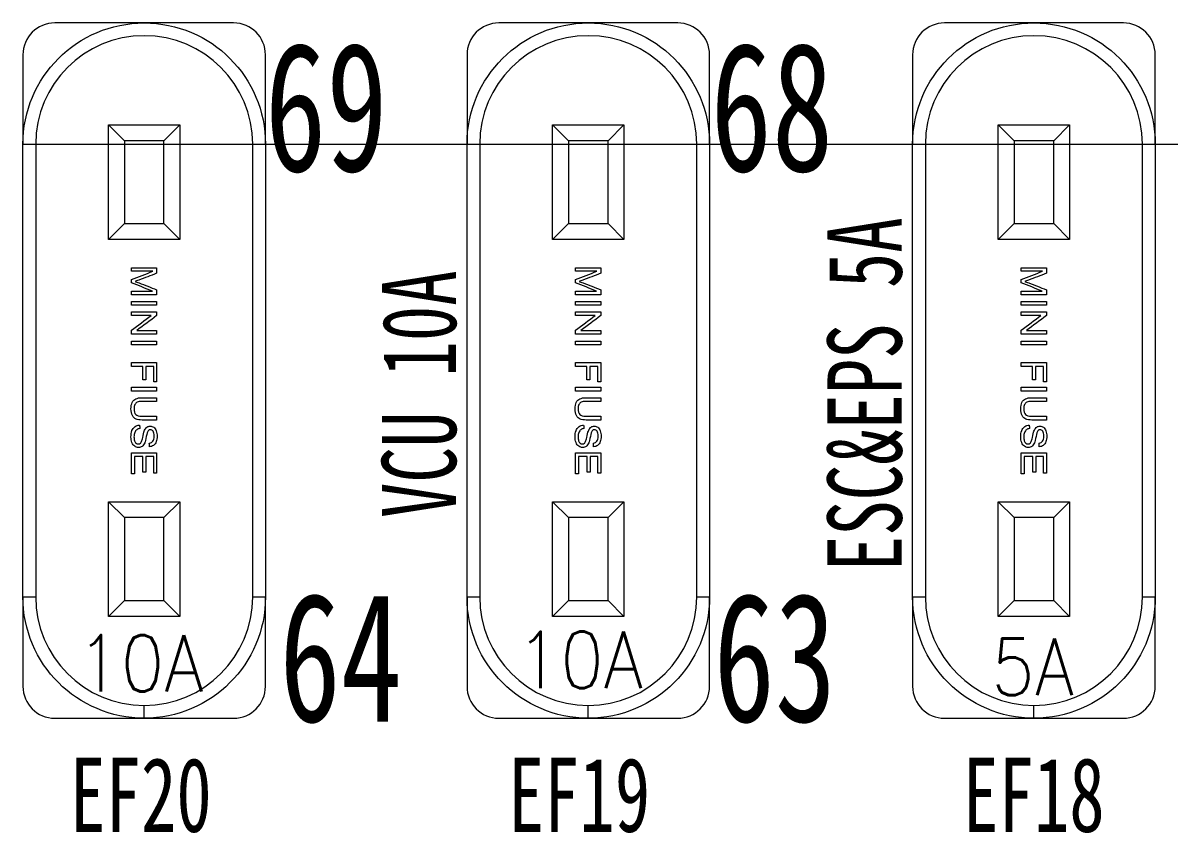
# Model space of a CAD drawing. Header units: inches. Extents: x 47316 to 59086, y 3141 to 11743.
# Drawn here: x 50645.34 to 50685.84, y 10087.27 to 10115.9 of the extents above; entities that cross this region are included whole.
import ezdxf
from ezdxf.enums import TextEntityAlignment as Align

# ---------------------------------------------------------------- set-up
doc = ezdxf.new("R2010")
doc.units = ezdxf.units.IN
doc.header["$MEASUREMENT"] = 0
doc.styles.add('MtX_romans_shx', font='romans.shx')
doc.styles.add('MtX_STSong', font='')
doc.styles.add('仿宋', font='仿宋_GB2312.ttf', dxfattribs={"width": 0.7})
doc.styles.get('MtX_STSong').set_extended_font_data('STSong')

msp = doc.modelspace()

# ---------------------------------------------------------------- linework, layer by layer
at = {"color": 0, "linetype": 'Continuous', "lineweight": 15}
for p, q in [((50649.622, 10115.901), (50646.461, 10115.901)), ((50652.783, 10115.901), (50649.622, 10115.901)), ((50665.316, 10115.901), (50662.155, 10115.901)), ((50668.477, 10115.901), (50665.316, 10115.901)), ((50681.066, 10115.901), (50677.905, 10115.901)), ((50684.227, 10115.901), (50681.066, 10115.901)), ((50645.336, 10114.776), (50645.336, 10111.615)), ((50653.908, 10111.615), (50653.908, 10114.776)), ((50661.03, 10114.776), (50661.03, 10111.615)), ((50669.602, 10111.615), (50669.602, 10114.776)), ((50676.78, 10114.776), (50676.78, 10111.615)), ((50685.352, 10111.615), (50685.352, 10114.776)), ((50648.362, 10112.301), (50650.882, 10112.301)), ((50648.362, 10108.251), (50648.362, 10112.301)), ((50648.924, 10111.739), (50648.362, 10112.301)), ((50650.882, 10112.301), (50650.319, 10111.739)), ((50650.882, 10112.301), (50650.882, 10108.251)), ((50664.056, 10112.301), (50666.576, 10112.301)), ((50664.056, 10108.251), (50664.056, 10112.301)), ((50664.619, 10111.739), (50664.056, 10112.301)), ((50666.576, 10112.301), (50666.014, 10111.739)), ((50666.576, 10112.301), (50666.576, 10108.251)), ((50679.806, 10112.301), (50682.326, 10112.301)), ((50679.806, 10108.251), (50679.806, 10112.301)), ((50680.369, 10111.739), (50679.806, 10112.301)), ((50682.326, 10112.301), (50681.764, 10111.739)), ((50682.326, 10112.301), (50682.326, 10108.251)), ((50648.924, 10111.739), (50648.924, 10108.814)), ((50650.319, 10111.739), (50648.924, 10111.739)), ((50650.319, 10108.814), (50650.319, 10111.739)), ((50664.619, 10111.739), (50664.619, 10108.814)), ((50666.014, 10111.739), (50664.619, 10111.739)), ((50666.014, 10108.814), (50666.014, 10111.739)), ((50680.369, 10111.739), (50680.369, 10108.814)), ((50681.764, 10111.739), (50680.369, 10111.739)), ((50681.764, 10108.814), (50681.764, 10111.739)), ((50645.336, 10095.618), (50645.336, 10111.615)), ((50645.336, 10111.615), (50645.786, 10111.615)), ((50645.786, 10111.615), (50645.786, 10095.618)), ((50653.458, 10095.618), (50653.458, 10111.615)), ((50653.908, 10111.615), (50653.908, 10095.618)), ((50661.03, 10095.618), (50661.03, 10111.615)), ((50661.03, 10111.615), (50661.48, 10111.615)), ((50661.48, 10111.615), (50661.48, 10095.618)), ((50669.152, 10095.618), (50669.152, 10111.615)), ((50669.602, 10111.615), (50669.602, 10095.618)), ((50676.78, 10095.618), (50676.78, 10111.615)), ((50676.78, 10111.615), (50677.23, 10111.615)), ((50677.23, 10111.615), (50677.23, 10095.618)), ((50684.902, 10095.618), (50684.902, 10111.615)), ((50685.352, 10111.615), (50685.352, 10095.618)), ((50648.924, 10108.814), (50648.362, 10108.251)), ((50648.924, 10108.814), (50650.319, 10108.814)), ((50650.882, 10108.251), (50650.319, 10108.814)), ((50664.619, 10108.814), (50664.056, 10108.251)), ((50664.619, 10108.814), (50666.014, 10108.814)), ((50666.576, 10108.251), (50666.014, 10108.814)), ((50680.369, 10108.814), (50679.806, 10108.251)), ((50680.369, 10108.814), (50681.764, 10108.814)), ((50682.326, 10108.251), (50681.764, 10108.814)), ((50650.882, 10108.251), (50648.362, 10108.251)), ((50666.576, 10108.251), (50664.056, 10108.251)), ((50682.326, 10108.251), (50679.806, 10108.251)), ((50648.924, 10098.419), (50648.362, 10098.981)), ((50648.362, 10094.931), (50648.362, 10098.981)), ((50648.362, 10098.981), (50650.882, 10098.981)), ((50650.882, 10098.981), (50650.319, 10098.419)), ((50650.882, 10098.981), (50650.882, 10094.931)), ((50664.619, 10098.419), (50664.056, 10098.981)), ((50664.056, 10094.931), (50664.056, 10098.981)), ((50664.056, 10098.981), (50666.576, 10098.981)), ((50666.576, 10098.981), (50666.014, 10098.419)), ((50666.576, 10098.981), (50666.576, 10094.931)), ((50680.369, 10098.419), (50679.806, 10098.981)), ((50679.806, 10094.931), (50679.806, 10098.981)), ((50679.806, 10098.981), (50682.326, 10098.981)), ((50682.326, 10098.981), (50681.764, 10098.419)), ((50682.326, 10098.981), (50682.326, 10094.931)), ((50648.924, 10098.419), (50648.924, 10095.494)), ((50650.319, 10098.419), (50648.924, 10098.419)), ((50650.319, 10095.494), (50650.319, 10098.419)), ((50664.619, 10098.419), (50664.619, 10095.494)), ((50666.014, 10098.419), (50664.619, 10098.419)), ((50666.014, 10095.494), (50666.014, 10098.419)), ((50680.369, 10098.419), (50680.369, 10095.494)), ((50681.764, 10098.419), (50680.369, 10098.419)), ((50681.764, 10095.494), (50681.764, 10098.419)), ((50645.336, 10095.618), (50645.786, 10095.618)), ((50645.336, 10095.618), (50645.336, 10092.456)), ((50653.458, 10095.618), (50653.908, 10095.618)), ((50653.908, 10092.456), (50653.908, 10095.618)), ((50661.03, 10095.618), (50661.48, 10095.618)), ((50661.03, 10095.618), (50661.03, 10092.456)), ((50669.152, 10095.618), (50669.602, 10095.618)), ((50669.602, 10092.456), (50669.602, 10095.618)), ((50676.78, 10095.618), (50677.23, 10095.618)), ((50676.78, 10095.618), (50676.78, 10092.456)), ((50684.902, 10095.618), (50685.352, 10095.618)), ((50685.352, 10092.456), (50685.352, 10095.618)), ((50648.924, 10095.494), (50648.362, 10094.931)), ((50648.924, 10095.494), (50650.319, 10095.494)), ((50650.882, 10094.931), (50650.319, 10095.494)), ((50664.619, 10095.494), (50664.056, 10094.931)), ((50664.619, 10095.494), (50666.014, 10095.494)), ((50666.576, 10094.931), (50666.014, 10095.494)), ((50680.369, 10095.494), (50679.806, 10094.931)), ((50680.369, 10095.494), (50681.764, 10095.494)), ((50682.326, 10094.931), (50681.764, 10095.494)), ((50650.882, 10094.931), (50648.362, 10094.931)), ((50666.576, 10094.931), (50664.056, 10094.931)), ((50682.326, 10094.931), (50679.806, 10094.931)), ((50649.622, 10091.331), (50649.622, 10091.781)), ((50665.316, 10091.331), (50665.316, 10091.781)), ((50681.066, 10091.331), (50681.066, 10091.781)), ((50646.461, 10091.331), (50649.622, 10091.331)), ((50649.622, 10091.331), (50652.783, 10091.331)), ((50662.155, 10091.331), (50665.316, 10091.331)), ((50665.316, 10091.331), (50668.477, 10091.331)), ((50677.905, 10091.331), (50681.066, 10091.331)), ((50681.066, 10091.331), (50684.227, 10091.331))]:
    msp.add_line(p, q, dxfattribs=at)
at = {"color": 0, "lineweight": 15}
msp.add_line((50645.336, 10111.615), (50701.102, 10111.615), dxfattribs=at)
at = {"color": 0, "linetype": 'Continuous', "lineweight": 15, "extrusion": (0, 0, -1)}
for centre, start, end in [((-50649.622, 10111.615), 0, 180), ((-50665.316, 10111.615), 0, 180), ((-50681.066, 10111.615), 0, 180), ((-50649.622, 10095.618), 270, 0), ((-50649.622, 10095.618), 180, 270), ((-50665.316, 10095.618), 270, 0), ((-50665.316, 10095.618), 180, 270), ((-50681.066, 10095.618), 270, 0), ((-50681.066, 10095.618), 180, 270)]:
    msp.add_arc(centre, 4.286, start, end, dxfattribs=at)
at = {"color": 0, "linetype": 'Continuous', "lineweight": 15}
for centre, radius, start, end in [((50646.461, 10114.776), 1.125, 90, 180), ((50652.783, 10114.776), 1.125, 0, 90), ((50662.155, 10114.776), 1.125, 90, 180), ((50668.477, 10114.776), 1.125, 0, 90), ((50677.905, 10114.776), 1.125, 90, 180), ((50684.227, 10114.776), 1.125, 0, 90), ((50649.622, 10111.615), 3.836, 0, 180), ((50665.316, 10111.615), 3.836, 0, 180), ((50681.066, 10111.615), 3.836, 0, 180), ((50649.622, 10095.618), 3.836, 180, 270), ((50649.622, 10095.618), 3.836, 270, 0), ((50665.316, 10095.618), 3.836, 180, 270), ((50665.316, 10095.618), 3.836, 270, 0), ((50681.066, 10095.618), 3.836, 180, 270), ((50681.066, 10095.618), 3.836, 270, 0), ((50646.461, 10092.456), 1.125, 180, 270), ((50652.783, 10092.456), 1.125, 270, 0), ((50662.155, 10092.456), 1.125, 180, 270), ((50668.477, 10092.456), 1.125, 270, 0), ((50677.905, 10092.456), 1.125, 180, 270), ((50684.227, 10092.456), 1.125, 270, 0)]:
    msp.add_arc(centre, radius, start, end, dxfattribs=at)
for points in [[(50649.171, 10107.252), (50649.468, 10107.252), (50649.765, 10107.252), (50650.062, 10107.252)], [(50649.171, 10107.124), (50649.171, 10107.167), (50649.171, 10107.21), (50649.171, 10107.252)], [(50649.929, 10107.124), (50649.676, 10107.124), (50649.424, 10107.124), (50649.171, 10107.124)], [(50649.171, 10106.834), (50649.424, 10106.931), (50649.676, 10107.028), (50649.929, 10107.124)], [(50650.062, 10107.252), (50650.062, 10107.186), (50650.062, 10107.119), (50650.062, 10107.053)], [(50664.865, 10107.252), (50665.162, 10107.252), (50665.459, 10107.252), (50665.756, 10107.252)], [(50664.865, 10107.124), (50664.865, 10107.167), (50664.865, 10107.21), (50664.865, 10107.252)], [(50665.623, 10107.124), (50665.371, 10107.124), (50665.118, 10107.124), (50664.865, 10107.124)], [(50664.865, 10106.834), (50665.118, 10106.931), (50665.371, 10107.028), (50665.623, 10107.124)], [(50665.756, 10107.252), (50665.756, 10107.186), (50665.756, 10107.119), (50665.756, 10107.053)], [(50680.615, 10107.252), (50680.912, 10107.252), (50681.209, 10107.252), (50681.506, 10107.252)], [(50680.615, 10107.124), (50680.615, 10107.167), (50680.615, 10107.21), (50680.615, 10107.252)], [(50681.373, 10107.124), (50681.121, 10107.124), (50680.868, 10107.124), (50680.615, 10107.124)], [(50680.615, 10106.834), (50680.868, 10106.931), (50681.121, 10107.028), (50681.373, 10107.124)], [(50681.506, 10107.252), (50681.506, 10107.186), (50681.506, 10107.119), (50681.506, 10107.053)], [(50649.171, 10106.715), (50649.171, 10106.755), (50649.171, 10106.794), (50649.171, 10106.834)], [(50649.916, 10106.423), (50649.668, 10106.521), (50649.419, 10106.618), (50649.171, 10106.715)], [(50650.062, 10106.474), (50650.062, 10106.414), (50650.062, 10106.355), (50650.062, 10106.295)], [(50664.865, 10106.715), (50664.865, 10106.755), (50664.865, 10106.794), (50664.865, 10106.834)], [(50665.611, 10106.423), (50665.362, 10106.521), (50665.113, 10106.618), (50664.865, 10106.715)], [(50665.756, 10106.474), (50665.756, 10106.414), (50665.756, 10106.355), (50665.756, 10106.295)], [(50680.615, 10106.715), (50680.615, 10106.755), (50680.615, 10106.794), (50680.615, 10106.834)], [(50681.361, 10106.423), (50681.112, 10106.521), (50680.863, 10106.618), (50680.615, 10106.715)], [(50681.506, 10106.474), (50681.506, 10106.414), (50681.506, 10106.355), (50681.506, 10106.295)], [(50649.171, 10106.295), (50649.171, 10106.338), (50649.171, 10106.381), (50649.171, 10106.423)], [(50649.171, 10106.423), (50649.419, 10106.423), (50649.668, 10106.423), (50649.916, 10106.423)], [(50650.062, 10106.295), (50649.765, 10106.295), (50649.468, 10106.295), (50649.171, 10106.295)], [(50649.171, 10105.926), (50649.171, 10105.97), (50649.171, 10106.015), (50649.171, 10106.059)], [(50649.171, 10106.059), (50649.468, 10106.059), (50649.765, 10106.059), (50650.062, 10106.059)], [(50650.062, 10106.059), (50650.062, 10106.015), (50650.062, 10105.97), (50650.062, 10105.926)], [(50664.865, 10106.295), (50664.865, 10106.338), (50664.865, 10106.381), (50664.865, 10106.423)], [(50664.865, 10106.423), (50665.113, 10106.423), (50665.362, 10106.423), (50665.611, 10106.423)], [(50665.756, 10106.295), (50665.459, 10106.295), (50665.162, 10106.295), (50664.865, 10106.295)], [(50664.865, 10105.926), (50664.865, 10105.97), (50664.865, 10106.015), (50664.865, 10106.059)], [(50664.865, 10106.059), (50665.162, 10106.059), (50665.459, 10106.059), (50665.756, 10106.059)], [(50665.756, 10106.059), (50665.756, 10106.015), (50665.756, 10105.97), (50665.756, 10105.926)], [(50680.615, 10106.295), (50680.615, 10106.338), (50680.615, 10106.381), (50680.615, 10106.423)], [(50680.615, 10106.423), (50680.863, 10106.423), (50681.112, 10106.423), (50681.361, 10106.423)], [(50681.506, 10106.295), (50681.209, 10106.295), (50680.912, 10106.295), (50680.615, 10106.295)], [(50680.615, 10105.926), (50680.615, 10105.97), (50680.615, 10106.015), (50680.615, 10106.059)], [(50680.615, 10106.059), (50680.912, 10106.059), (50681.209, 10106.059), (50681.506, 10106.059)], [(50681.506, 10106.059), (50681.506, 10106.015), (50681.506, 10105.97), (50681.506, 10105.926)], [(50650.062, 10105.926), (50649.765, 10105.926), (50649.468, 10105.926), (50649.171, 10105.926)], [(50649.171, 10105.567), (50649.171, 10105.609), (50649.171, 10105.651), (50649.171, 10105.694)], [(50649.171, 10105.694), (50649.468, 10105.694), (50649.765, 10105.694), (50650.062, 10105.694)], [(50650.062, 10105.694), (50650.062, 10105.648), (50650.062, 10105.603), (50650.062, 10105.558)], [(50665.756, 10105.926), (50665.459, 10105.926), (50665.162, 10105.926), (50664.865, 10105.926)], [(50664.865, 10105.567), (50664.865, 10105.609), (50664.865, 10105.651), (50664.865, 10105.694)], [(50664.865, 10105.694), (50665.162, 10105.694), (50665.459, 10105.694), (50665.756, 10105.694)], [(50665.756, 10105.694), (50665.756, 10105.648), (50665.756, 10105.603), (50665.756, 10105.558)], [(50681.506, 10105.926), (50681.209, 10105.926), (50680.912, 10105.926), (50680.615, 10105.926)], [(50680.615, 10105.567), (50680.615, 10105.609), (50680.615, 10105.651), (50680.615, 10105.694)], [(50680.615, 10105.694), (50680.912, 10105.694), (50681.209, 10105.694), (50681.506, 10105.694)], [(50681.506, 10105.694), (50681.506, 10105.648), (50681.506, 10105.603), (50681.506, 10105.558)], [(50649.871, 10105.567), (50649.637, 10105.567), (50649.404, 10105.567), (50649.171, 10105.567)], [(50649.171, 10105.04), (50649.404, 10105.216), (50649.637, 10105.391), (50649.871, 10105.567)], [(50650.062, 10105.558), (50649.828, 10105.382), (50649.595, 10105.207), (50649.362, 10105.031)], [(50665.565, 10105.567), (50665.332, 10105.567), (50665.098, 10105.567), (50664.865, 10105.567)], [(50664.865, 10105.04), (50665.098, 10105.216), (50665.332, 10105.391), (50665.565, 10105.567)], [(50665.756, 10105.558), (50665.523, 10105.382), (50665.289, 10105.207), (50665.056, 10105.031)], [(50681.315, 10105.567), (50681.082, 10105.567), (50680.848, 10105.567), (50680.615, 10105.567)], [(50680.615, 10105.04), (50680.848, 10105.216), (50681.082, 10105.391), (50681.315, 10105.567)], [(50681.506, 10105.558), (50681.273, 10105.382), (50681.039, 10105.207), (50680.806, 10105.031)], [(50649.171, 10104.904), (50649.171, 10104.949), (50649.171, 10104.995), (50649.171, 10105.04)], [(50650.062, 10104.904), (50649.765, 10104.904), (50649.468, 10104.904), (50649.171, 10104.904)], [(50649.362, 10105.031), (50649.595, 10105.031), (50649.828, 10105.031), (50650.062, 10105.031)], [(50650.062, 10105.031), (50650.062, 10104.989), (50650.062, 10104.946), (50650.062, 10104.904)], [(50664.865, 10104.904), (50664.865, 10104.949), (50664.865, 10104.995), (50664.865, 10105.04)], [(50665.756, 10104.904), (50665.459, 10104.904), (50665.162, 10104.904), (50664.865, 10104.904)], [(50665.056, 10105.031), (50665.289, 10105.031), (50665.523, 10105.031), (50665.756, 10105.031)], [(50665.756, 10105.031), (50665.756, 10104.989), (50665.756, 10104.946), (50665.756, 10104.904)], [(50680.615, 10104.904), (50680.615, 10104.949), (50680.615, 10104.995), (50680.615, 10105.04)], [(50681.506, 10104.904), (50681.209, 10104.904), (50680.912, 10104.904), (50680.615, 10104.904)], [(50680.806, 10105.031), (50681.039, 10105.031), (50681.273, 10105.031), (50681.506, 10105.031)], [(50681.506, 10105.031), (50681.506, 10104.989), (50681.506, 10104.946), (50681.506, 10104.904)], [(50649.171, 10104.526), (50649.171, 10104.57), (50649.171, 10104.614), (50649.171, 10104.659)], [(50649.171, 10104.659), (50649.468, 10104.659), (50649.765, 10104.659), (50650.062, 10104.659)], [(50650.062, 10104.526), (50649.765, 10104.526), (50649.468, 10104.526), (50649.171, 10104.526)], [(50650.062, 10104.659), (50650.062, 10104.614), (50650.062, 10104.57), (50650.062, 10104.526)], [(50664.865, 10104.526), (50664.865, 10104.57), (50664.865, 10104.614), (50664.865, 10104.659)], [(50664.865, 10104.659), (50665.162, 10104.659), (50665.459, 10104.659), (50665.756, 10104.659)], [(50665.756, 10104.526), (50665.459, 10104.526), (50665.162, 10104.526), (50664.865, 10104.526)], [(50665.756, 10104.659), (50665.756, 10104.614), (50665.756, 10104.57), (50665.756, 10104.526)], [(50680.615, 10104.526), (50680.615, 10104.57), (50680.615, 10104.614), (50680.615, 10104.659)], [(50680.615, 10104.659), (50680.912, 10104.659), (50681.209, 10104.659), (50681.506, 10104.659)], [(50681.506, 10104.526), (50681.209, 10104.526), (50680.912, 10104.526), (50680.615, 10104.526)], [(50681.506, 10104.659), (50681.506, 10104.614), (50681.506, 10104.57), (50681.506, 10104.526)], [(50649.171, 10103.896), (50649.468, 10103.896), (50649.765, 10103.896), (50650.062, 10103.896)], [(50649.171, 10103.764), (50649.171, 10103.808), (50649.171, 10103.852), (50649.171, 10103.896)], [(50649.575, 10103.764), (50649.441, 10103.764), (50649.306, 10103.764), (50649.171, 10103.764)], [(50649.575, 10103.293), (50649.575, 10103.45), (50649.575, 10103.607), (50649.575, 10103.764)], [(50649.681, 10103.764), (50649.681, 10103.607), (50649.681, 10103.45), (50649.681, 10103.293)], [(50649.957, 10103.764), (50649.865, 10103.764), (50649.773, 10103.764), (50649.681, 10103.764)], [(50649.957, 10103.22), (50649.957, 10103.401), (50649.957, 10103.582), (50649.957, 10103.764)], [(50650.062, 10103.896), (50650.062, 10103.671), (50650.062, 10103.445), (50650.062, 10103.22)], [(50664.865, 10103.896), (50665.162, 10103.896), (50665.459, 10103.896), (50665.756, 10103.896)], [(50664.865, 10103.764), (50664.865, 10103.808), (50664.865, 10103.852), (50664.865, 10103.896)], [(50665.27, 10103.764), (50665.135, 10103.764), (50665, 10103.764), (50664.865, 10103.764)], [(50665.27, 10103.293), (50665.27, 10103.45), (50665.27, 10103.607), (50665.27, 10103.764)], [(50665.375, 10103.764), (50665.375, 10103.607), (50665.375, 10103.45), (50665.375, 10103.293)], [(50665.651, 10103.764), (50665.559, 10103.764), (50665.467, 10103.764), (50665.375, 10103.764)], [(50665.651, 10103.22), (50665.651, 10103.401), (50665.651, 10103.582), (50665.651, 10103.764)], [(50665.756, 10103.896), (50665.756, 10103.671), (50665.756, 10103.445), (50665.756, 10103.22)], [(50680.615, 10103.896), (50680.912, 10103.896), (50681.209, 10103.896), (50681.506, 10103.896)], [(50680.615, 10103.764), (50680.615, 10103.808), (50680.615, 10103.852), (50680.615, 10103.896)], [(50681.02, 10103.764), (50680.885, 10103.764), (50680.75, 10103.764), (50680.615, 10103.764)], [(50681.02, 10103.293), (50681.02, 10103.45), (50681.02, 10103.607), (50681.02, 10103.764)], [(50681.125, 10103.764), (50681.125, 10103.607), (50681.125, 10103.45), (50681.125, 10103.293)], [(50681.401, 10103.764), (50681.309, 10103.764), (50681.217, 10103.764), (50681.125, 10103.764)], [(50681.401, 10103.22), (50681.401, 10103.401), (50681.401, 10103.582), (50681.401, 10103.764)], [(50681.506, 10103.896), (50681.506, 10103.671), (50681.506, 10103.445), (50681.506, 10103.22)], [(50649.681, 10103.293), (50649.646, 10103.293), (50649.611, 10103.293), (50649.575, 10103.293)], [(50650.062, 10103.22), (50650.027, 10103.22), (50649.992, 10103.22), (50649.957, 10103.22)], [(50665.375, 10103.293), (50665.34, 10103.293), (50665.305, 10103.293), (50665.27, 10103.293)], [(50665.756, 10103.22), (50665.721, 10103.22), (50665.686, 10103.22), (50665.651, 10103.22)], [(50681.125, 10103.293), (50681.09, 10103.293), (50681.055, 10103.293), (50681.02, 10103.293)], [(50681.506, 10103.22), (50681.471, 10103.22), (50681.436, 10103.22), (50681.401, 10103.22)], [(50649.171, 10102.892), (50649.171, 10102.936), (50649.171, 10102.981), (50649.171, 10103.025)], [(50649.171, 10103.025), (50649.468, 10103.025), (50649.765, 10103.025), (50650.062, 10103.025)], [(50650.062, 10102.892), (50649.765, 10102.892), (50649.468, 10102.892), (50649.171, 10102.892)], [(50650.062, 10103.025), (50650.062, 10102.981), (50650.062, 10102.936), (50650.062, 10102.892)], [(50664.865, 10102.892), (50664.865, 10102.936), (50664.865, 10102.981), (50664.865, 10103.025)], [(50664.865, 10103.025), (50665.162, 10103.025), (50665.459, 10103.025), (50665.756, 10103.025)], [(50665.756, 10102.892), (50665.459, 10102.892), (50665.162, 10102.892), (50664.865, 10102.892)], [(50665.756, 10103.025), (50665.756, 10102.981), (50665.756, 10102.936), (50665.756, 10102.892)], [(50680.615, 10102.892), (50680.615, 10102.936), (50680.615, 10102.981), (50680.615, 10103.025)], [(50680.615, 10103.025), (50680.912, 10103.025), (50681.209, 10103.025), (50681.506, 10103.025)], [(50681.506, 10102.892), (50681.209, 10102.892), (50680.912, 10102.892), (50680.615, 10102.892)], [(50681.506, 10103.025), (50681.506, 10102.981), (50681.506, 10102.936), (50681.506, 10102.892)], [(50650.062, 10102.657), (50650.062, 10102.612), (50650.062, 10102.568), (50650.062, 10102.524)], [(50665.756, 10102.657), (50665.756, 10102.612), (50665.756, 10102.568), (50665.756, 10102.524)], [(50681.506, 10102.657), (50681.506, 10102.612), (50681.506, 10102.568), (50681.506, 10102.524)], [(50649.547, 10102.001), (50649.719, 10102.001), (50649.89, 10102.001), (50650.062, 10102.001)], [(50650.062, 10102.001), (50650.062, 10101.956), (50650.062, 10101.912), (50650.062, 10101.868)], [(50665.242, 10102.001), (50665.413, 10102.001), (50665.584, 10102.001), (50665.756, 10102.001)], [(50665.756, 10102.001), (50665.756, 10101.956), (50665.756, 10101.912), (50665.756, 10101.868)], [(50680.992, 10102.001), (50681.163, 10102.001), (50681.334, 10102.001), (50681.506, 10102.001)], [(50681.506, 10102.001), (50681.506, 10101.956), (50681.506, 10101.912), (50681.506, 10101.868)], [(50649.297, 10101.637), (50649.344, 10101.672), (50649.397, 10101.69), (50649.457, 10101.692)], [(50649.457, 10101.692), (50649.46, 10101.651), (50649.463, 10101.609), (50649.467, 10101.567)], [(50664.991, 10101.637), (50665.038, 10101.672), (50665.091, 10101.69), (50665.151, 10101.692)], [(50665.151, 10101.692), (50665.154, 10101.651), (50665.158, 10101.609), (50665.161, 10101.567)], [(50680.741, 10101.637), (50680.788, 10101.672), (50680.841, 10101.69), (50680.901, 10101.692)], [(50680.901, 10101.692), (50680.904, 10101.651), (50680.908, 10101.609), (50680.911, 10101.567)], [(50649.811, 10100.924), (50649.808, 10100.967), (50649.805, 10101.009), (50649.802, 10101.051)], [(50665.505, 10100.924), (50665.502, 10100.967), (50665.499, 10101.009), (50665.496, 10101.051)], [(50681.255, 10100.924), (50681.252, 10100.967), (50681.249, 10101.009), (50681.246, 10101.051)], [(50649.171, 10099.962), (50649.171, 10100.212), (50649.171, 10100.461), (50649.171, 10100.71)], [(50649.171, 10100.71), (50649.468, 10100.71), (50649.765, 10100.71), (50650.062, 10100.71)], [(50649.276, 10100.578), (50649.276, 10100.373), (50649.276, 10100.167), (50649.276, 10099.962)], [(50649.579, 10100.578), (50649.478, 10100.578), (50649.377, 10100.578), (50649.276, 10100.578)], [(50649.579, 10100.023), (50649.579, 10100.208), (50649.579, 10100.393), (50649.579, 10100.578)], [(50649.957, 10100.578), (50649.866, 10100.578), (50649.775, 10100.578), (50649.684, 10100.578)], [(50649.684, 10100.578), (50649.684, 10100.393), (50649.684, 10100.208), (50649.684, 10100.023)], [(50649.957, 10099.986), (50649.957, 10100.183), (50649.957, 10100.38), (50649.957, 10100.578)], [(50650.062, 10100.71), (50650.062, 10100.469), (50650.062, 10100.227), (50650.062, 10099.986)], [(50664.865, 10099.962), (50664.865, 10100.212), (50664.865, 10100.461), (50664.865, 10100.71)], [(50664.865, 10100.71), (50665.162, 10100.71), (50665.459, 10100.71), (50665.756, 10100.71)], [(50664.97, 10100.578), (50664.97, 10100.373), (50664.97, 10100.167), (50664.97, 10099.962)], [(50665.273, 10100.578), (50665.172, 10100.578), (50665.071, 10100.578), (50664.97, 10100.578)], [(50665.273, 10100.023), (50665.273, 10100.208), (50665.273, 10100.393), (50665.273, 10100.578)], [(50665.651, 10100.578), (50665.56, 10100.578), (50665.469, 10100.578), (50665.378, 10100.578)], [(50665.378, 10100.578), (50665.378, 10100.393), (50665.378, 10100.208), (50665.378, 10100.023)], [(50665.651, 10099.986), (50665.651, 10100.183), (50665.651, 10100.38), (50665.651, 10100.578)], [(50665.756, 10100.71), (50665.756, 10100.469), (50665.756, 10100.227), (50665.756, 10099.986)], [(50680.615, 10099.962), (50680.615, 10100.212), (50680.615, 10100.461), (50680.615, 10100.71)], [(50680.615, 10100.71), (50680.912, 10100.71), (50681.209, 10100.71), (50681.506, 10100.71)], [(50680.72, 10100.578), (50680.72, 10100.373), (50680.72, 10100.167), (50680.72, 10099.962)], [(50681.023, 10100.578), (50680.922, 10100.578), (50680.821, 10100.578), (50680.72, 10100.578)], [(50681.023, 10100.023), (50681.023, 10100.208), (50681.023, 10100.393), (50681.023, 10100.578)], [(50681.401, 10100.578), (50681.31, 10100.578), (50681.219, 10100.578), (50681.128, 10100.578)], [(50681.128, 10100.578), (50681.128, 10100.393), (50681.128, 10100.208), (50681.128, 10100.023)], [(50681.401, 10099.986), (50681.401, 10100.183), (50681.401, 10100.38), (50681.401, 10100.578)], [(50681.506, 10100.71), (50681.506, 10100.469), (50681.506, 10100.227), (50681.506, 10099.986)], [(50649.684, 10100.023), (50649.649, 10100.023), (50649.614, 10100.023), (50649.579, 10100.023)], [(50650.062, 10099.986), (50650.027, 10099.986), (50649.992, 10099.986), (50649.957, 10099.986)], [(50665.378, 10100.023), (50665.343, 10100.023), (50665.308, 10100.023), (50665.273, 10100.023)], [(50665.756, 10099.986), (50665.721, 10099.986), (50665.686, 10099.986), (50665.651, 10099.986)], [(50681.128, 10100.023), (50681.093, 10100.023), (50681.058, 10100.023), (50681.023, 10100.023)], [(50681.506, 10099.986), (50681.471, 10099.986), (50681.436, 10099.986), (50681.401, 10099.986)], [(50649.276, 10099.962), (50649.241, 10099.962), (50649.206, 10099.962), (50649.171, 10099.962)], [(50664.97, 10099.962), (50664.935, 10099.962), (50664.9, 10099.962), (50664.865, 10099.962)], [(50680.72, 10099.962), (50680.685, 10099.962), (50680.65, 10099.962), (50680.615, 10099.962)]]:
    msp.add_open_spline(points, degree=3, dxfattribs=at)
for points, knots in [([(50650.062, 10107.053), (50649.851, 10106.973), (50649.641, 10106.894), (50649.372, 10106.793), (50649.328, 10106.777), (50649.299, 10106.767)], [0, 0, 0, 0, 0.781533, 0.781533, 1, 1, 1, 1]), ([(50665.756, 10107.053), (50665.546, 10106.973), (50665.335, 10106.894), (50665.066, 10106.793), (50665.022, 10106.777), (50664.993, 10106.767)], [0, 0, 0, 0, 0.781533, 0.781533, 1, 1, 1, 1]), ([(50681.506, 10107.053), (50681.296, 10106.973), (50681.085, 10106.894), (50680.816, 10106.793), (50680.772, 10106.777), (50680.743, 10106.767)], [0, 0, 0, 0, 0.781533, 0.781533, 1, 1, 1, 1]), ([(50649.299, 10106.767), (50649.331, 10106.756), (50649.379, 10106.738), (50649.649, 10106.634), (50649.855, 10106.554), (50650.062, 10106.474)], [0, 0, 0, 0, 0.232567, 0.232567, 1, 1, 1, 1]), ([(50664.993, 10106.767), (50665.026, 10106.756), (50665.073, 10106.738), (50665.343, 10106.634), (50665.549, 10106.554), (50665.756, 10106.474)], [0, 0, 0, 0, 0.232567, 0.232567, 1, 1, 1, 1]), ([(50680.743, 10106.767), (50680.776, 10106.756), (50680.823, 10106.738), (50681.093, 10106.634), (50681.299, 10106.554), (50681.506, 10106.474)], [0, 0, 0, 0, 0.232567, 0.232567, 1, 1, 1, 1]), ([(50650.062, 10101.868), (50649.89, 10101.868), (50649.719, 10101.868), (50649.457, 10101.868), (50649.386, 10101.879), (50649.281, 10101.925), (50649.238, 10101.966), (50649.172, 10102.085), (50649.155, 10102.163), (50649.155, 10102.354), (50649.17, 10102.431), (50649.228, 10102.55), (50649.269, 10102.593), (50649.378, 10102.643), (50649.452, 10102.657), (50649.719, 10102.657), (50649.89, 10102.657), (50650.062, 10102.657)], [0, 0, 0, 0, 0.199494, 0.199494, 0.303659, 0.303659, 0.408019, 0.408019, 0.512549, 0.512549, 0.61403, 0.61403, 0.715358, 0.715358, 0.816523, 0.816523, 1, 1, 1, 1]), ([(50650.062, 10102.524), (50649.89, 10102.524), (50649.719, 10102.524), (50649.47, 10102.524), (50649.413, 10102.516), (50649.34, 10102.483), (50649.312, 10102.455), (50649.272, 10102.377), (50649.262, 10102.329), (50649.262, 10102.174), (50649.281, 10102.104), (50649.36, 10102.021), (50649.436, 10102.001), (50649.547, 10102.001)], [0, 0, 0, 0, 0.256825, 0.256825, 0.372601, 0.372601, 0.488983, 0.488983, 0.605033, 0.605033, 0.802787, 0.802787, 1, 1, 1, 1]), ([(50665.756, 10101.868), (50665.584, 10101.868), (50665.413, 10101.868), (50665.152, 10101.868), (50665.08, 10101.879), (50664.975, 10101.925), (50664.932, 10101.966), (50664.866, 10102.085), (50664.85, 10102.163), (50664.85, 10102.354), (50664.864, 10102.431), (50664.922, 10102.55), (50664.963, 10102.593), (50665.072, 10102.643), (50665.147, 10102.657), (50665.413, 10102.657), (50665.584, 10102.657), (50665.756, 10102.657)], [0, 0, 0, 0, 0.199494, 0.199494, 0.303659, 0.303659, 0.408019, 0.408019, 0.512549, 0.512549, 0.61403, 0.61403, 0.715358, 0.715358, 0.816523, 0.816523, 1, 1, 1, 1]), ([(50665.756, 10102.524), (50665.584, 10102.524), (50665.413, 10102.524), (50665.164, 10102.524), (50665.107, 10102.516), (50665.034, 10102.483), (50665.006, 10102.455), (50664.966, 10102.377), (50664.956, 10102.329), (50664.956, 10102.174), (50664.976, 10102.104), (50665.054, 10102.021), (50665.13, 10102.001), (50665.242, 10102.001)], [0, 0, 0, 0, 0.256825, 0.256825, 0.372601, 0.372601, 0.488983, 0.488983, 0.605033, 0.605033, 0.802787, 0.802787, 1, 1, 1, 1]), ([(50681.506, 10101.868), (50681.334, 10101.868), (50681.163, 10101.868), (50680.902, 10101.868), (50680.83, 10101.879), (50680.725, 10101.925), (50680.682, 10101.966), (50680.616, 10102.085), (50680.6, 10102.163), (50680.6, 10102.354), (50680.614, 10102.431), (50680.672, 10102.55), (50680.713, 10102.593), (50680.822, 10102.643), (50680.897, 10102.657), (50681.163, 10102.657), (50681.334, 10102.657), (50681.506, 10102.657)], [0, 0, 0, 0, 0.199494, 0.199494, 0.303659, 0.303659, 0.408019, 0.408019, 0.512549, 0.512549, 0.61403, 0.61403, 0.715358, 0.715358, 0.816523, 0.816523, 1, 1, 1, 1]), ([(50681.506, 10102.524), (50681.334, 10102.524), (50681.163, 10102.524), (50680.914, 10102.524), (50680.857, 10102.516), (50680.784, 10102.483), (50680.756, 10102.455), (50680.716, 10102.377), (50680.706, 10102.329), (50680.706, 10102.174), (50680.726, 10102.104), (50680.804, 10102.021), (50680.88, 10102.001), (50680.992, 10102.001)], [0, 0, 0, 0, 0.256825, 0.256825, 0.372601, 0.372601, 0.488983, 0.488983, 0.605033, 0.605033, 0.802787, 0.802787, 1, 1, 1, 1]), ([(50649.802, 10101.051), (50649.858, 10101.058), (50649.901, 10101.081), (50649.958, 10101.161), (50649.973, 10101.219), (50649.973, 10101.376), (50649.96, 10101.434), (50649.908, 10101.508), (50649.876, 10101.526), (50649.807, 10101.526), (50649.781, 10101.513), (50649.74, 10101.461), (50649.718, 10101.395), (50649.675, 10101.179), (50649.656, 10101.105), (50649.616, 10101.007), (50649.586, 10100.964), (50649.512, 10100.908), (50649.47, 10100.894), (50649.375, 10100.894), (50649.33, 10100.909), (50649.246, 10100.97), (50649.214, 10101.014), (50649.167, 10101.129), (50649.155, 10101.193), (50649.155, 10101.356), (50649.167, 10101.431), (50649.214, 10101.554), (50649.25, 10101.602), (50649.297, 10101.637)], [0, 0, 0, 0, 0.060497, 0.060497, 0.12116, 0.12116, 0.184452, 0.184452, 0.24793, 0.24793, 0.302787, 0.302787, 0.357079, 0.357079, 0.411494, 0.411494, 0.49016, 0.49016, 0.568562, 0.568562, 0.646217, 0.646217, 0.724098, 0.724098, 0.802089, 0.802089, 0.901044, 0.901044, 1, 1, 1, 1]), ([(50649.467, 10101.567), (50649.422, 10101.561), (50649.385, 10101.547), (50649.329, 10101.504), (50649.305, 10101.47), (50649.27, 10101.379), (50649.261, 10101.328), (50649.261, 10101.22), (50649.268, 10101.176), (50649.294, 10101.098), (50649.313, 10101.069), (50649.36, 10101.032), (50649.385, 10101.022), (50649.441, 10101.022), (50649.465, 10101.031), (50649.507, 10101.068), (50649.524, 10101.098), (50649.547, 10101.167), (50649.562, 10101.226), (50649.601, 10101.41), (50649.62, 10101.475), (50649.66, 10101.559), (50649.687, 10101.595), (50649.754, 10101.642), (50649.79, 10101.654), (50649.876, 10101.654), (50649.918, 10101.639), (50649.997, 10101.582), (50650.026, 10101.54), (50650.067, 10101.43), (50650.077, 10101.369), (50650.077, 10101.227), (50650.066, 10101.161), (50650.024, 10101.048), (50649.992, 10101.004), (50649.91, 10100.943), (50649.863, 10100.927), (50649.811, 10100.924)], [0, 0, 0, 0, 0.065659, 0.065659, 0.131033, 0.131033, 0.196408, 0.196408, 0.25442, 0.25442, 0.312195, 0.312195, 0.369631, 0.369631, 0.428017, 0.428017, 0.486766, 0.486766, 0.524715, 0.524715, 0.562664, 0.562664, 0.611549, 0.611549, 0.660435, 0.660435, 0.714509, 0.714509, 0.768379, 0.768379, 0.82225, 0.82225, 0.881221, 0.881221, 0.940505, 0.940505, 1, 1, 1, 1]), ([(50665.496, 10101.051), (50665.553, 10101.058), (50665.595, 10101.081), (50665.653, 10101.161), (50665.667, 10101.219), (50665.667, 10101.376), (50665.654, 10101.434), (50665.602, 10101.508), (50665.57, 10101.526), (50665.501, 10101.526), (50665.475, 10101.513), (50665.434, 10101.461), (50665.413, 10101.395), (50665.369, 10101.179), (50665.35, 10101.105), (50665.31, 10101.007), (50665.28, 10100.964), (50665.207, 10100.908), (50665.164, 10100.894), (50665.069, 10100.894), (50665.024, 10100.909), (50664.94, 10100.97), (50664.908, 10101.014), (50664.861, 10101.129), (50664.85, 10101.193), (50664.85, 10101.356), (50664.861, 10101.431), (50664.908, 10101.554), (50664.944, 10101.602), (50664.991, 10101.637)], [0, 0, 0, 0, 0.060497, 0.060497, 0.12116, 0.12116, 0.184452, 0.184452, 0.24793, 0.24793, 0.302787, 0.302787, 0.357079, 0.357079, 0.411494, 0.411494, 0.49016, 0.49016, 0.568562, 0.568562, 0.646217, 0.646217, 0.724098, 0.724098, 0.802089, 0.802089, 0.901044, 0.901044, 1, 1, 1, 1]), ([(50665.161, 10101.567), (50665.116, 10101.561), (50665.08, 10101.547), (50665.023, 10101.504), (50664.999, 10101.47), (50664.964, 10101.379), (50664.955, 10101.328), (50664.955, 10101.22), (50664.962, 10101.176), (50664.989, 10101.098), (50665.007, 10101.069), (50665.054, 10101.032), (50665.079, 10101.022), (50665.135, 10101.022), (50665.159, 10101.031), (50665.201, 10101.068), (50665.218, 10101.098), (50665.242, 10101.167), (50665.256, 10101.226), (50665.296, 10101.41), (50665.314, 10101.475), (50665.354, 10101.559), (50665.382, 10101.595), (50665.448, 10101.642), (50665.485, 10101.654), (50665.571, 10101.654), (50665.612, 10101.639), (50665.691, 10101.582), (50665.72, 10101.54), (50665.761, 10101.43), (50665.771, 10101.369), (50665.771, 10101.227), (50665.76, 10101.161), (50665.718, 10101.048), (50665.687, 10101.004), (50665.604, 10100.943), (50665.557, 10100.927), (50665.505, 10100.924)], [0, 0, 0, 0, 0.065659, 0.065659, 0.131033, 0.131033, 0.196408, 0.196408, 0.25442, 0.25442, 0.312195, 0.312195, 0.369631, 0.369631, 0.428017, 0.428017, 0.486766, 0.486766, 0.524715, 0.524715, 0.562664, 0.562664, 0.611549, 0.611549, 0.660435, 0.660435, 0.714509, 0.714509, 0.768379, 0.768379, 0.82225, 0.82225, 0.881221, 0.881221, 0.940505, 0.940505, 1, 1, 1, 1]), ([(50681.246, 10101.051), (50681.303, 10101.058), (50681.345, 10101.081), (50681.403, 10101.161), (50681.417, 10101.219), (50681.417, 10101.376), (50681.404, 10101.434), (50681.352, 10101.508), (50681.32, 10101.526), (50681.251, 10101.526), (50681.225, 10101.513), (50681.184, 10101.461), (50681.163, 10101.395), (50681.119, 10101.179), (50681.1, 10101.105), (50681.06, 10101.007), (50681.03, 10100.964), (50680.957, 10100.908), (50680.914, 10100.894), (50680.819, 10100.894), (50680.774, 10100.909), (50680.69, 10100.97), (50680.658, 10101.014), (50680.611, 10101.129), (50680.6, 10101.193), (50680.6, 10101.356), (50680.611, 10101.431), (50680.658, 10101.554), (50680.694, 10101.602), (50680.741, 10101.637)], [0, 0, 0, 0, 0.060497, 0.060497, 0.12116, 0.12116, 0.184452, 0.184452, 0.24793, 0.24793, 0.302787, 0.302787, 0.357079, 0.357079, 0.411494, 0.411494, 0.49016, 0.49016, 0.568562, 0.568562, 0.646217, 0.646217, 0.724098, 0.724098, 0.802089, 0.802089, 0.901044, 0.901044, 1, 1, 1, 1]), ([(50680.911, 10101.567), (50680.866, 10101.561), (50680.83, 10101.547), (50680.773, 10101.504), (50680.749, 10101.47), (50680.714, 10101.379), (50680.705, 10101.328), (50680.705, 10101.22), (50680.712, 10101.176), (50680.739, 10101.098), (50680.757, 10101.069), (50680.804, 10101.032), (50680.829, 10101.022), (50680.885, 10101.022), (50680.909, 10101.031), (50680.951, 10101.068), (50680.968, 10101.098), (50680.992, 10101.167), (50681.006, 10101.226), (50681.046, 10101.41), (50681.064, 10101.475), (50681.104, 10101.559), (50681.132, 10101.595), (50681.198, 10101.642), (50681.235, 10101.654), (50681.321, 10101.654), (50681.362, 10101.639), (50681.441, 10101.582), (50681.47, 10101.54), (50681.511, 10101.43), (50681.521, 10101.369), (50681.521, 10101.227), (50681.51, 10101.161), (50681.468, 10101.048), (50681.437, 10101.004), (50681.354, 10100.943), (50681.307, 10100.927), (50681.255, 10100.924)], [0, 0, 0, 0, 0.065659, 0.065659, 0.131033, 0.131033, 0.196408, 0.196408, 0.25442, 0.25442, 0.312195, 0.312195, 0.369631, 0.369631, 0.428017, 0.428017, 0.486766, 0.486766, 0.524715, 0.524715, 0.562664, 0.562664, 0.611549, 0.611549, 0.660435, 0.660435, 0.714509, 0.714509, 0.768379, 0.768379, 0.82225, 0.82225, 0.881221, 0.881221, 0.940505, 0.940505, 1, 1, 1, 1])]:
    msp.add_open_spline(points, degree=3, knots=knots, dxfattribs=at)

# ---------------------------------------------------------------- texts
at = {"color": 0, "lineweight": 15}
for s, height, style, width, p in [('69', 4.5538, 'MtX_STSong', 0.7, (50653.886, 10110.661)), ('68', 4.5538, 'MtX_STSong', 0.7, (50669.636, 10110.661)), ('64', 4.5538, 'MtX_STSong', 0.7, (50654.399, 10091.212)), ('63', 4.5538, 'MtX_STSong', 0.7, (50669.742, 10091.212)), ('10A', 2, 'MtX_romans_shx', 0.9, (50662.779, 10092.392)), ('10A', 2, 'MtX_romans_shx', 0.9, (50647.246, 10092.271)), ('5A', 2, 'MtX_romans_shx', 0.9, (50679.555, 10092.147))]:
    msp.add_text(s, height=height, dxfattribs=dict(at, style=style, width=width)).set_placement(p)
at = {"color": 0, "linetype": 'Continuous', "lineweight": 15, "style": '仿宋', "width": 0.7}
for s, p in [('ESC&EPS 5A', (50675.083, 10102.781)), ('VCU 10A', (50659.333, 10102.781))]:
    msp.add_text(s, height=2.625, rotation=90, dxfattribs=at).set_placement(p, align=Align.MIDDLE)
at = {"color": 0, "lineweight": 15, "style": '仿宋', "width": 0.7}
for s, p in [('EF20', (50649.508, 10088.627)), ('EF19', (50665.005, 10088.627)), ('EF18', (50681.066, 10088.627))]:
    msp.add_text(s, height=2.625, dxfattribs=at).set_placement(p, align=Align.MIDDLE_CENTER)

doc.saveas('drawing.dxf')
